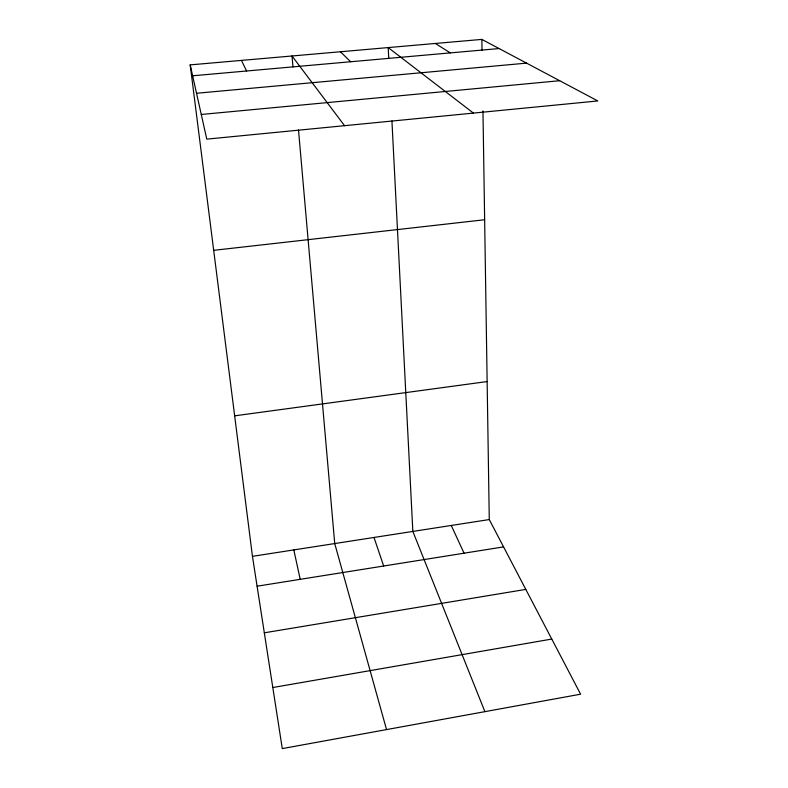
<?xml version="1.0" encoding="UTF-8"?>
<svg xmlns="http://www.w3.org/2000/svg" width="788" height="788" viewBox="0 0 788 788"><rect width="100%" height="100%" fill="white"/><g stroke="black" fill="none" stroke-linecap="round" stroke-linejoin="round"><path stroke-width="1.18" d="M272.806 687.53L551.767 639.068M264.325 632.813L525.793 589.394M257.095 586.203L503.571 546.892M252.456 556.338L489.269 519.558L580.608 694.198L282.281 748.6L252.456 556.338L190.194 64.882L481.862 39.4L597.806 100.953L206.781 139.141L190.194 64.882M234.657 415.837L487.142 381.559M213.686 250.328L484.65 219.744M201.275 114.477L559.677 80.711M196.527 93.26L526.561 63.129M192.627 75.796L499.109 48.551M435.34 43.468L450.303 52.895M473.44 113.098L388.198 47.585L388.76 58.588M340.426 51.752L350.65 61.75M344.563 125.686L292.023 55.987L292.978 66.891M241.463 60.4L246.595 70.999M451.258 525.458L464.053 553.196M484.896 711.653L412.843 531.427L391.931 120.869M373.995 537.455L383.677 566.02M386.534 729.59L334.733 543.562L298.504 129.981M293.826 549.916L300.198 579.328M481.862 39.4L482.029 50.294M482.965 110.95L489.269 519.558"/></g></svg>
